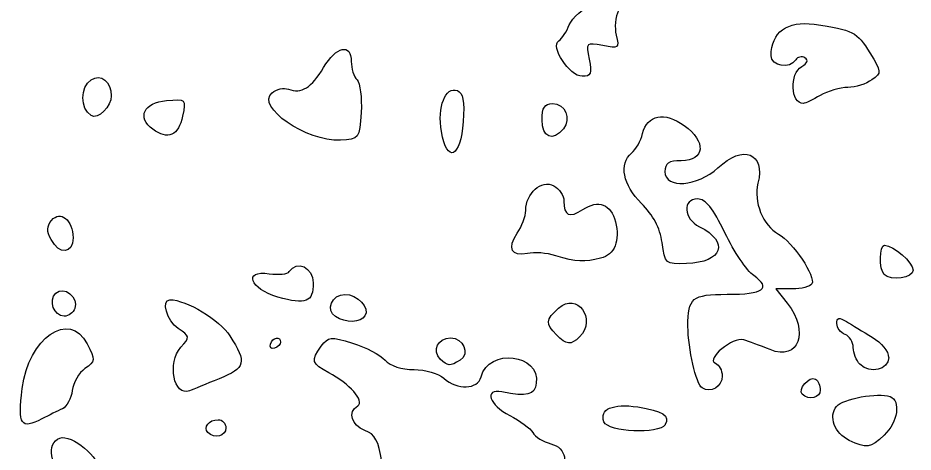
# Model space of a CAD drawing. Header units: centimetres. Extents: x -9.1 to 23.1, y -7.7 to 7.6.
# Drawn here: x -1.921 to -0.849, y 4.813 to 5.333 of the extents above; entities that cross this region are included whole.
import ezdxf

# ---------------------------------------------------------------- set-up
doc = ezdxf.new("R2010")
doc.units = ezdxf.units.CM
doc.header["$MEASUREMENT"] = 0
doc.layers.add('Layer 1', color=7, linetype='Continuous')

msp = doc.modelspace()

# ---------------------------------------------------------------- linework, layer by layer
at = {"layer": 'Layer 1'}
for points, knots in [([(-1.23727, 5.2839), (-1.24126, 5.30384), (-1.24088, 5.30422), (-1.22106, 5.30025), (-1.22106, 5.30025), (-1.20196, 5.29642), (-1.20101, 5.29716), (-1.20489, 5.31263), (-1.20489, 5.31263), (-1.20716, 5.32167), (-1.20587, 5.33495), (-1.20202, 5.34213), (-1.20202, 5.34213), (-1.19817, 5.34931), (-1.19674, 5.35797), (-1.19884, 5.36136), (-1.19884, 5.36136), (-1.20475, 5.37092), (-1.25472, 5.34192), (-1.26106, 5.32524), (-1.26106, 5.32524), (-1.26415, 5.31712), (-1.26984, 5.30852), (-1.27371, 5.30612), (-1.27371, 5.30612), (-1.28436, 5.29954), (-1.26064, 5.26348), (-1.24566, 5.26348), (-1.24566, 5.26348), (-1.23518, 5.26348), (-1.23384, 5.26673), (-1.23727, 5.28389), (-1.23727, 5.28389), (-1.23727, 5.28389), (-1.23727, 5.2839), (-1.23727, 5.2839)], [0, 0, 0, 0, 0.1, 0.1, 0.1, 0.1, 0.2, 0.2, 0.2, 0.2, 0.3, 0.3, 0.3, 0.3, 0.4, 0.4, 0.4, 0.4, 0.5, 0.5, 0.5, 0.5, 0.6, 0.6, 0.6, 0.6, 0.7, 0.7, 0.7, 0.7, 0.8, 0.8, 0.8, 0.8, 1, 1, 1, 1]), ([(-0.96057, 5.24062), (-0.95159, 5.24575), (-0.93672, 5.25006), (-0.92753, 5.25018), (-0.92753, 5.25018), (-0.91834, 5.25018), (-0.90535, 5.25441), (-0.89867, 5.25929), (-0.89867, 5.25929), (-0.88691, 5.26789), (-0.88699, 5.26892), (-0.90101, 5.29161), (-0.90101, 5.29161), (-0.91654, 5.31673), (-0.9214, 5.31921), (-0.96792, 5.32577), (-0.96792, 5.32577), (-1.00012, 5.33031), (-1.01934, 5.31624), (-1.01934, 5.28815), (-1.01934, 5.28815), (-1.01934, 5.27555), (-0.99694, 5.27177), (-0.98988, 5.28318), (-0.98988, 5.28318), (-0.98762, 5.28684), (-0.98266, 5.28789), (-0.97886, 5.28553), (-0.97886, 5.28553), (-0.97448, 5.28281), (-0.97585, 5.27907), (-0.98258, 5.2753), (-0.98258, 5.2753), (-0.99769, 5.26685), (-0.99613, 5.23011), (-0.9807, 5.23104), (-0.9807, 5.23104), (-0.9786, 5.23104), (-0.96954, 5.23547), (-0.96056, 5.24061), (-0.96056, 5.24061), (-0.96056, 5.24061), (-0.96057, 5.24062), (-0.96057, 5.24062)], [0, 0, 0, 0, 0.0833333, 0.0833333, 0.0833333, 0.0833333, 0.1666667, 0.1666667, 0.1666667, 0.1666667, 0.25, 0.25, 0.25, 0.25, 0.3333333, 0.3333333, 0.3333333, 0.3333333, 0.4166667, 0.4166667, 0.4166667, 0.4166667, 0.5, 0.5, 0.5, 0.5, 0.5833333, 0.5833333, 0.5833333, 0.5833333, 0.6666667, 0.6666667, 0.6666667, 0.6666667, 0.75, 0.75, 0.75, 0.75, 0.8333333, 0.8333333, 0.8333333, 0.8333333, 1, 1, 1, 1]), ([(-1.5104, 5.22028), (-1.50928, 5.23784), (-1.51149, 5.25533), (-1.5153, 5.25914), (-1.5153, 5.25914), (-1.51911, 5.26297), (-1.52223, 5.27282), (-1.52223, 5.28109), (-1.52223, 5.28109), (-1.52223, 5.30354), (-1.5402, 5.29961), (-1.55541, 5.27384), (-1.55541, 5.27384), (-1.56966, 5.24969), (-1.58197, 5.24214), (-1.59742, 5.24807), (-1.59742, 5.24807), (-1.60285, 5.25017), (-1.61169, 5.24807), (-1.61706, 5.24376), (-1.61706, 5.24376), (-1.63702, 5.22719), (-1.57593, 5.18485), (-1.53529, 5.18709), (-1.53529, 5.18709), (-1.51276, 5.18833), (-1.5124, 5.18882), (-1.5104, 5.22029), (-1.5104, 5.22029), (-1.5104, 5.22029), (-1.5104, 5.22028), (-1.5104, 5.22028)], [0, 0, 0, 0, 0.1111111, 0.1111111, 0.1111111, 0.1111111, 0.2222222, 0.2222222, 0.2222222, 0.2222222, 0.3333333, 0.3333333, 0.3333333, 0.3333333, 0.4444444, 0.4444444, 0.4444444, 0.4444444, 0.5555556, 0.5555556, 0.5555556, 0.5555556, 0.6666667, 0.6666667, 0.6666667, 0.6666667, 0.7777778, 0.7777778, 0.7777778, 0.7777778, 1, 1, 1, 1]), ([(-1.8097, 5.24023), (-1.80995, 5.25729), (-1.8221, 5.26686), (-1.83391, 5.25928), (-1.83391, 5.25928), (-1.84678, 5.25102), (-1.84679, 5.22466), (-1.83391, 5.21653), (-1.83391, 5.21653), (-1.82573, 5.21135), (-1.80949, 5.22724), (-1.80968, 5.24023), (-1.80968, 5.24023), (-1.80968, 5.24023), (-1.8097, 5.24023), (-1.8097, 5.24023)], [0, 0, 0, 0, 0.2, 0.2, 0.2, 0.2, 0.4, 0.4, 0.4, 0.4, 0.6, 0.6, 0.6, 0.6, 1, 1, 1, 1]), ([(-1.38816, 5.20903), (-1.38646, 5.23379), (-1.38832, 5.24373), (-1.39513, 5.24634), (-1.39513, 5.24634), (-1.40945, 5.25183), (-1.41924, 5.22674), (-1.41427, 5.19729), (-1.41427, 5.19729), (-1.40769, 5.15832), (-1.39112, 5.16577), (-1.38816, 5.20902), (-1.38816, 5.20902), (-1.38816, 5.20902), (-1.38816, 5.20903), (-1.38816, 5.20903)], [0, 0, 0, 0, 0.2, 0.2, 0.2, 0.2, 0.4, 0.4, 0.4, 0.4, 0.6, 0.6, 0.6, 0.6, 1, 1, 1, 1]), ([(-1.72423, 5.21577), (-1.72002, 5.23634), (-1.72022, 5.23654), (-1.74356, 5.23446), (-1.74356, 5.23446), (-1.7708, 5.23203), (-1.77921, 5.21422), (-1.75982, 5.20004), (-1.75982, 5.20004), (-1.74181, 5.18687), (-1.72898, 5.19253), (-1.72423, 5.21577)], [0, 0, 0, 0, 0.25, 0.25, 0.25, 0.25, 0.5, 0.5, 0.5, 0.5, 1, 1, 1, 1]), ([(-1.26819, 5.2006), (-1.25815, 5.2127), (-1.26599, 5.23082), (-1.28126, 5.23082), (-1.28126, 5.23082), (-1.29064, 5.23082), (-1.29362, 5.2261), (-1.29362, 5.21123), (-1.29362, 5.21123), (-1.29362, 5.19018), (-1.28115, 5.18497), (-1.26818, 5.2006), (-1.26818, 5.2006), (-1.26818, 5.2006), (-1.26819, 5.2006), (-1.26819, 5.2006)], [0, 0, 0, 0, 0.2, 0.2, 0.2, 0.2, 0.4, 0.4, 0.4, 0.4, 0.6, 0.6, 0.6, 0.6, 1, 1, 1, 1]), ([(-1.07799, 4.90453), (-1.07799, 4.91103), (-1.08166, 4.91787), (-1.08615, 4.91974), (-1.08615, 4.91974), (-1.09793, 4.92463), (-1.06512, 4.9518), (-1.05224, 4.94782), (-1.05224, 4.94782), (-1.04665, 4.94609), (-1.03238, 4.9408), (-1.02055, 4.93605), (-1.02055, 4.93605), (-0.98616, 4.92225), (-0.9732, 4.95748), (-1.00009, 4.99167), (-1.00009, 4.99167), (-1.00009, 4.99167), (-1.01363, 5.00888), (-1.01363, 5.00888), (-1.01363, 5.00888), (-1.01363, 5.00888), (-0.99394, 5.00888), (-0.99394, 5.00888), (-0.99394, 5.00888), (-0.98311, 5.00888), (-0.97259, 5.0116), (-0.97055, 5.01487), (-0.97055, 5.01487), (-0.96537, 5.02326), (-0.9934, 5.06503), (-1.01061, 5.07456), (-1.01061, 5.07456), (-1.02917, 5.08484), (-1.0407, 5.11333), (-1.03518, 5.13531), (-1.03518, 5.13531), (-1.02605, 5.17167), (-1.05286, 5.18213), (-1.08299, 5.15398), (-1.08299, 5.15398), (-1.10738, 5.1312), (-1.14656, 5.12831), (-1.14656, 5.14929), (-1.14656, 5.14929), (-1.14656, 5.15945), (-1.14221, 5.16235), (-1.12697, 5.16235), (-1.12697, 5.16235), (-1.09865, 5.16235), (-1.09665, 5.18554), (-1.12334, 5.20454), (-1.12334, 5.20454), (-1.14711, 5.22147), (-1.16763, 5.21748), (-1.17332, 5.19484), (-1.17332, 5.19484), (-1.17548, 5.18625), (-1.18136, 5.17579), (-1.1864, 5.17162), (-1.1864, 5.17162), (-1.20189, 5.15877), (-1.19693, 5.13333), (-1.17465, 5.11124), (-1.17465, 5.11124), (-1.16062, 5.09733), (-1.15253, 5.08192), (-1.15005, 5.06439), (-1.15005, 5.06439), (-1.14644, 5.03881), (-1.14583, 5.03828), (-1.12083, 5.03911), (-1.12083, 5.03911), (-1.07742, 5.04055), (-1.06873, 5.06511), (-1.10521, 5.0833), (-1.10521, 5.0833), (-1.12432, 5.09283), (-1.12588, 5.11664), (-1.10739, 5.11664), (-1.10739, 5.11664), (-1.09782, 5.11664), (-1.08906, 5.10573), (-1.07466, 5.0759), (-1.07466, 5.0759), (-1.06385, 5.05349), (-1.04837, 5.03051), (-1.04026, 5.02484), (-1.04026, 5.02484), (-1.01833, 5.00948), (-1.02842, 5.00235), (-1.07205, 5.00235), (-1.07205, 5.00235), (-1.11398, 5.00235), (-1.11924, 4.99807), (-1.11901, 4.96408), (-1.11901, 4.96408), (-1.11885, 4.93676), (-1.10924, 4.89499), (-1.10206, 4.89029), (-1.10206, 4.89029), (-1.09167, 4.88349), (-1.07799, 4.89161), (-1.07799, 4.90453)], [0, 0, 0, 0, 0.037037, 0.037037, 0.037037, 0.037037, 0.0740741, 0.0740741, 0.0740741, 0.0740741, 0.1111111, 0.1111111, 0.1111111, 0.1111111, 0.1481481, 0.1481481, 0.1481481, 0.1481481, 0.1851852, 0.1851852, 0.1851852, 0.1851852, 0.2222222, 0.2222222, 0.2222222, 0.2222222, 0.2592593, 0.2592593, 0.2592593, 0.2592593, 0.2962963, 0.2962963, 0.2962963, 0.2962963, 0.3333333, 0.3333333, 0.3333333, 0.3333333, 0.3703704, 0.3703704, 0.3703704, 0.3703704, 0.4074074, 0.4074074, 0.4074074, 0.4074074, 0.4444444, 0.4444444, 0.4444444, 0.4444444, 0.4814815, 0.4814815, 0.4814815, 0.4814815, 0.5185185, 0.5185185, 0.5185185, 0.5185185, 0.5555556, 0.5555556, 0.5555556, 0.5555556, 0.5925926, 0.5925926, 0.5925926, 0.5925926, 0.6296296, 0.6296296, 0.6296296, 0.6296296, 0.6666667, 0.6666667, 0.6666667, 0.6666667, 0.7037037, 0.7037037, 0.7037037, 0.7037037, 0.7407407, 0.7407407, 0.7407407, 0.7407407, 0.7777778, 0.7777778, 0.7777778, 0.7777778, 0.8148148, 0.8148148, 0.8148148, 0.8148148, 0.8518519, 0.8518519, 0.8518519, 0.8518519, 0.8888889, 0.8888889, 0.8888889, 0.8888889, 0.9259259, 0.9259259, 0.9259259, 0.9259259, 1, 1, 1, 1]), ([(-1.22367, 5.04546), (-1.2067, 5.05001), (-1.20005, 5.06636), (-1.20582, 5.08936), (-1.20582, 5.08936), (-1.21111, 5.11043), (-1.22629, 5.1161), (-1.24485, 5.10394), (-1.24485, 5.10394), (-1.26101, 5.09335), (-1.26754, 5.09628), (-1.26754, 5.1141), (-1.26754, 5.1141), (-1.26754, 5.12056), (-1.27305, 5.12879), (-1.27978, 5.1324), (-1.27978, 5.1324), (-1.2943, 5.14017), (-1.31326, 5.12338), (-1.31326, 5.10276), (-1.31326, 5.10276), (-1.31326, 5.09576), (-1.31784, 5.08349), (-1.32343, 5.07551), (-1.32343, 5.07551), (-1.3359, 5.0577), (-1.33038, 5.04674), (-1.31122, 5.05127), (-1.31122, 5.05127), (-1.30336, 5.05312), (-1.28811, 5.05193), (-1.27733, 5.04859), (-1.27733, 5.04859), (-1.25317, 5.04112), (-1.24225, 5.04049), (-1.22366, 5.04546), (-1.22366, 5.04546), (-1.22366, 5.04546), (-1.22367, 5.04546), (-1.22367, 5.04546)], [0, 0, 0, 0, 0.0909091, 0.0909091, 0.0909091, 0.0909091, 0.1818182, 0.1818182, 0.1818182, 0.1818182, 0.2727273, 0.2727273, 0.2727273, 0.2727273, 0.3636364, 0.3636364, 0.3636364, 0.3636364, 0.4545455, 0.4545455, 0.4545455, 0.4545455, 0.5454545, 0.5454545, 0.5454545, 0.5454545, 0.6363636, 0.6363636, 0.6363636, 0.6363636, 0.7272727, 0.7272727, 0.7272727, 0.7272727, 0.8181818, 0.8181818, 0.8181818, 0.8181818, 1, 1, 1, 1]), ([(-1.85542, 5.06999), (-1.85542, 5.0912), (-1.87062, 5.10355), (-1.88113, 5.09088), (-1.88113, 5.09088), (-1.88697, 5.08385), (-1.88713, 5.07796), (-1.88177, 5.06794), (-1.88177, 5.06794), (-1.87184, 5.04938), (-1.85542, 5.05066), (-1.85542, 5.07), (-1.85542, 5.07), (-1.85542, 5.07), (-1.85542, 5.06999), (-1.85542, 5.06999)], [0, 0, 0, 0, 0.2, 0.2, 0.2, 0.2, 0.4, 0.4, 0.4, 0.4, 0.6, 0.6, 0.6, 0.6, 1, 1, 1, 1]), ([(-0.84933, 5.03132), (-0.84933, 5.04041), (-0.87302, 5.06108), (-0.88344, 5.06108), (-0.88344, 5.06108), (-0.88963, 5.06108), (-0.89023, 5.03231), (-0.88416, 5.02625), (-0.88416, 5.02625), (-0.87583, 5.01792), (-0.84933, 5.02178), (-0.84933, 5.03132)], [0, 0, 0, 0, 0.25, 0.25, 0.25, 0.25, 0.5, 0.5, 0.5, 0.5, 1, 1, 1, 1]), ([(-1.56775, 5.01606), (-1.56775, 5.03455), (-1.5876, 5.04385), (-1.59647, 5.02951), (-1.59647, 5.02951), (-1.59832, 5.0265), (-1.60907, 5.02543), (-1.62035, 5.02708), (-1.62035, 5.02708), (-1.65206, 5.03173), (-1.64377, 5.0089), (-1.6102, 4.99912), (-1.6102, 4.99912), (-1.57654, 4.98931), (-1.56775, 4.99282), (-1.56775, 5.01606)], [0, 0, 0, 0, 0.2, 0.2, 0.2, 0.2, 0.4, 0.4, 0.4, 0.4, 0.6, 0.6, 0.6, 0.6, 1, 1, 1, 1]), ([(-1.85318, 4.98547), (-1.8482, 4.99845), (-1.86667, 5.01317), (-1.8761, 5.00375), (-1.8761, 5.00375), (-1.88512, 4.99473), (-1.87836, 4.97616), (-1.86606, 4.97616), (-1.86606, 4.97616), (-1.86094, 4.97616), (-1.85515, 4.98035), (-1.85318, 4.98548), (-1.85318, 4.98548), (-1.85318, 4.98548), (-1.85318, 4.98547), (-1.85318, 4.98547)], [0, 0, 0, 0, 0.2, 0.2, 0.2, 0.2, 0.4, 0.4, 0.4, 0.4, 0.6, 0.6, 0.6, 0.6, 1, 1, 1, 1]), ([(-1.50578, 4.97643), (-1.49984, 4.98603), (-1.51494, 5.00227), (-1.52982, 5.00227), (-1.52982, 5.00227), (-1.5454, 5.00227), (-1.55346, 4.98335), (-1.5412, 4.97558), (-1.5412, 4.97558), (-1.52878, 4.96772), (-1.5109, 4.96814), (-1.50578, 4.97644), (-1.50578, 4.97644), (-1.50578, 4.97644), (-1.50578, 4.97643), (-1.50578, 4.97643)], [0, 0, 0, 0, 0.2, 0.2, 0.2, 0.2, 0.4, 0.4, 0.4, 0.4, 0.6, 0.6, 0.6, 0.6, 1, 1, 1, 1]), ([(-1.24892, 4.95139), (-1.22775, 4.97256), (-1.25181, 5.00585), (-1.27386, 4.98589), (-1.27386, 4.98589), (-1.28948, 4.97175), (-1.28987, 4.96715), (-1.27654, 4.95381), (-1.27654, 4.95381), (-1.26422, 4.94149), (-1.25925, 4.94105), (-1.24892, 4.95138), (-1.24892, 4.95138), (-1.24892, 4.95138), (-1.24892, 4.95139), (-1.24892, 4.95139)], [0, 0, 0, 0, 0.2, 0.2, 0.2, 0.2, 0.4, 0.4, 0.4, 0.4, 0.6, 0.6, 0.6, 0.6, 1, 1, 1, 1]), ([(-1.68051, 4.90112), (-1.64875, 4.91396), (-1.64703, 4.92073), (-1.66745, 4.95242), (-1.66745, 4.95242), (-1.67996, 4.97184), (-1.71978, 4.99583), (-1.73951, 4.99583), (-1.73951, 4.99583), (-1.75039, 4.99583), (-1.743, 4.97051), (-1.72949, 4.96148), (-1.72949, 4.96148), (-1.71542, 4.95208), (-1.71528, 4.95113), (-1.72623, 4.93894), (-1.72623, 4.93894), (-1.74291, 4.92037), (-1.7348, 4.87931), (-1.71593, 4.88684), (-1.71593, 4.88684), (-1.71172, 4.88853), (-1.69578, 4.89495), (-1.68051, 4.90112)], [0, 0, 0, 0, 0.1428571, 0.1428571, 0.1428571, 0.1428571, 0.2857143, 0.2857143, 0.2857143, 0.2857143, 0.4285714, 0.4285714, 0.4285714, 0.4285714, 0.5714286, 0.5714286, 0.5714286, 0.5714286, 0.7142857, 0.7142857, 0.7142857, 0.7142857, 1, 1, 1, 1]), ([(-1.89265, 4.85319), (-1.88462, 4.85734), (-1.87363, 4.86278), (-1.86825, 4.86528), (-1.86825, 4.86528), (-1.86286, 4.86779), (-1.85753, 4.87757), (-1.85639, 4.88705), (-1.85639, 4.88705), (-1.85526, 4.89653), (-1.84842, 4.90843), (-1.84119, 4.91349), (-1.84119, 4.91349), (-1.82873, 4.92221), (-1.82859, 4.92376), (-1.83852, 4.94295), (-1.83852, 4.94295), (-1.85972, 4.98395), (-1.90907, 4.95005), (-1.91623, 4.88956), (-1.91623, 4.88956), (-1.92147, 4.84527), (-1.91809, 4.84005), (-1.89265, 4.85319)], [0, 0, 0, 0, 0.1428571, 0.1428571, 0.1428571, 0.1428571, 0.2857143, 0.2857143, 0.2857143, 0.2857143, 0.4285714, 0.4285714, 0.4285714, 0.4285714, 0.5714286, 0.5714286, 0.5714286, 0.5714286, 0.7142857, 0.7142857, 0.7142857, 0.7142857, 1, 1, 1, 1]), ([(-0.8786, 4.92671), (-0.8786, 4.93367), (-0.88731, 4.94446), (-0.89819, 4.95098), (-0.89819, 4.95098), (-0.90897, 4.95744), (-0.92293, 4.96586), (-0.92921, 4.9697), (-0.92921, 4.9697), (-0.93802, 4.97508), (-0.94064, 4.97455), (-0.94064, 4.96735), (-0.94064, 4.96735), (-0.94064, 4.96222), (-0.93623, 4.95633), (-0.93084, 4.95426), (-0.93084, 4.95426), (-0.92545, 4.9522), (-0.92104, 4.94512), (-0.92104, 4.93854), (-0.92104, 4.93854), (-0.92104, 4.93196), (-0.9174, 4.92294), (-0.91295, 4.91849), (-0.91295, 4.91849), (-0.90099, 4.90652), (-0.87858, 4.91187), (-0.87858, 4.9267), (-0.87858, 4.9267), (-0.87858, 4.9267), (-0.8786, 4.92671), (-0.8786, 4.92671)], [0, 0, 0, 0, 0.1111111, 0.1111111, 0.1111111, 0.1111111, 0.2222222, 0.2222222, 0.2222222, 0.2222222, 0.3333333, 0.3333333, 0.3333333, 0.3333333, 0.4444444, 0.4444444, 0.4444444, 0.4444444, 0.5555556, 0.5555556, 0.5555556, 0.5555556, 0.6666667, 0.6666667, 0.6666667, 0.6666667, 0.7777778, 0.7777778, 0.7777778, 0.7777778, 1, 1, 1, 1]), ([(-1.60683, 4.94518), (-1.60683, 4.95283), (-1.61634, 4.95093), (-1.61908, 4.94271), (-1.61908, 4.94271), (-1.62043, 4.93868), (-1.61822, 4.93646), (-1.61418, 4.93781), (-1.61418, 4.93781), (-1.61014, 4.93917), (-1.60683, 4.94247), (-1.60683, 4.94516), (-1.60683, 4.94516), (-1.60683, 4.94516), (-1.60683, 4.94518), (-1.60683, 4.94518)], [0, 0, 0, 0, 0.2, 0.2, 0.2, 0.2, 0.4, 0.4, 0.4, 0.4, 0.6, 0.6, 0.6, 0.6, 1, 1, 1, 1]), ([(-1.21171, 4.511), (-1.21454, 4.51729), (-1.21714, 4.53272), (-1.21749, 4.54529), (-1.21749, 4.54529), (-1.21803, 4.56453), (-1.22042, 4.56807), (-1.23264, 4.56763), (-1.23264, 4.56763), (-1.2493, 4.56705), (-1.25173, 4.57908), (-1.23735, 4.59101), (-1.23735, 4.59101), (-1.22353, 4.60248), (-1.22511, 4.61323), (-1.24388, 4.63554), (-1.24388, 4.63554), (-1.26299, 4.65825), (-1.26349, 4.66146), (-1.25025, 4.6761), (-1.25025, 4.6761), (-1.23688, 4.69087), (-1.25164, 4.70384), (-1.28304, 4.70494), (-1.28304, 4.70494), (-1.3125, 4.70597), (-1.31611, 4.71097), (-1.30167, 4.73078), (-1.30167, 4.73078), (-1.28869, 4.7486), (-1.2738, 4.75221), (-1.26199, 4.7404), (-1.26199, 4.7404), (-1.24526, 4.72367), (-1.18274, 4.76287), (-1.19116, 4.78482), (-1.19116, 4.78482), (-1.19481, 4.79434), (-1.1962, 4.79432), (-1.20697, 4.78441), (-1.20697, 4.78441), (-1.21346, 4.77853), (-1.22388, 4.77372), (-1.23012, 4.77372), (-1.23012, 4.77372), (-1.23636, 4.77372), (-1.24678, 4.77088), (-1.25328, 4.7674), (-1.25328, 4.7674), (-1.26217, 4.76264), (-1.26793, 4.76423), (-1.2766, 4.77379), (-1.2766, 4.77379), (-1.28712, 4.78541), (-1.28719, 4.78686), (-1.27742, 4.79061), (-1.27742, 4.79061), (-1.2606, 4.79707), (-1.26437, 4.8186), (-1.28315, 4.82331), (-1.28315, 4.82331), (-1.29218, 4.82557), (-1.3019, 4.8316), (-1.30475, 4.83671), (-1.30475, 4.83671), (-1.3076, 4.84181), (-1.32006, 4.85103), (-1.33242, 4.8572), (-1.33242, 4.8572), (-1.35699, 4.86946), (-1.36378, 4.88979), (-1.34184, 4.8854), (-1.34184, 4.8854), (-1.31145, 4.87932), (-1.30265, 4.88153), (-1.30062, 4.89577), (-1.30062, 4.89577), (-1.29559, 4.93111), (-1.35769, 4.9384), (-1.36681, 4.90354), (-1.36681, 4.90354), (-1.37079, 4.88833), (-1.39524, 4.88734), (-1.41115, 4.90173), (-1.41115, 4.90173), (-1.4175, 4.90748), (-1.43366, 4.91218), (-1.44707, 4.91218), (-1.44707, 4.91218), (-1.46197, 4.91218), (-1.47545, 4.91661), (-1.48176, 4.92359), (-1.48176, 4.92359), (-1.48743, 4.92986), (-1.50491, 4.93898), (-1.5206, 4.94383), (-1.5206, 4.94383), (-1.54683, 4.95195), (-1.54986, 4.95166), (-1.55815, 4.94033), (-1.55815, 4.94033), (-1.57078, 4.92306), (-1.56965, 4.91904), (-1.5492, 4.90846), (-1.5492, 4.90846), (-1.52448, 4.89568), (-1.50569, 4.87414), (-1.5145, 4.8687), (-1.5145, 4.8687), (-1.52662, 4.86121), (-1.52203, 4.84547), (-1.50594, 4.83935), (-1.50594, 4.83935), (-1.49369, 4.83469), (-1.48944, 4.82682), (-1.48574, 4.80196), (-1.48574, 4.80196), (-1.48316, 4.78464), (-1.47803, 4.76679), (-1.47433, 4.7623), (-1.47433, 4.7623), (-1.46501, 4.75097), (-1.42682, 4.75206), (-1.41696, 4.76395), (-1.41696, 4.76395), (-1.41249, 4.76934), (-1.40331, 4.77374), (-1.39657, 4.77374), (-1.39657, 4.77374), (-1.37992, 4.77374), (-1.38049, 4.75012), (-1.39737, 4.74108), (-1.39737, 4.74108), (-1.41493, 4.73168), (-1.41389, 4.71595), (-1.39523, 4.70885), (-1.39523, 4.70885), (-1.37144, 4.6998), (-1.37171, 4.64036), (-1.39565, 4.61537), (-1.39565, 4.61537), (-1.41827, 4.59175), (-1.43435, 4.5921), (-1.43966, 4.61632), (-1.43966, 4.61632), (-1.44747, 4.65187), (-1.48226, 4.66811), (-1.48226, 4.63621), (-1.48226, 4.63621), (-1.48226, 4.62213), (-1.48908, 4.6199), (-1.49969, 4.63051), (-1.49969, 4.63051), (-1.50353, 4.63434), (-1.51778, 4.63655), (-1.53136, 4.63541), (-1.53136, 4.63541), (-1.57498, 4.63175), (-1.57931, 4.59897), (-1.53879, 4.57908), (-1.53879, 4.57908), (-1.52307, 4.57136), (-1.52181, 4.56809), (-1.52553, 4.54479), (-1.52553, 4.54479), (-1.52875, 4.52463), (-1.52756, 4.51903), (-1.52007, 4.51903), (-1.52007, 4.51903), (-1.50963, 4.51903), (-1.49533, 4.54517), (-1.49533, 4.56426), (-1.49533, 4.56426), (-1.49533, 4.59648), (-1.45061, 4.5996), (-1.44141, 4.56801), (-1.44141, 4.56801), (-1.43827, 4.55723), (-1.42381, 4.53822), (-1.40926, 4.52576), (-1.40926, 4.52576), (-1.40926, 4.52576), (-1.38281, 4.5031), (-1.38281, 4.5031), (-1.38281, 4.5031), (-1.38281, 4.5031), (-1.37049, 4.51832), (-1.37049, 4.51832), (-1.37049, 4.51832), (-1.36371, 4.52669), (-1.35817, 4.53889), (-1.35817, 4.54543), (-1.35817, 4.54543), (-1.35817, 4.5597), (-1.33373, 4.56904), (-1.32341, 4.55872), (-1.32341, 4.55872), (-1.31938, 4.55469), (-1.31601, 4.54485), (-1.3159, 4.53685), (-1.3159, 4.53685), (-1.31578, 4.52695), (-1.31117, 4.52165), (-1.30149, 4.52027), (-1.30149, 4.52027), (-1.29367, 4.51916), (-1.28376, 4.51401), (-1.27946, 4.50884), (-1.27946, 4.50884), (-1.26706, 4.4939), (-1.20489, 4.49576), (-1.21169, 4.51086), (-1.21169, 4.51086), (-1.21169, 4.51086), (-1.21171, 4.511), (-1.21171, 4.511)], [0, 0, 0, 0, 0.0181818, 0.0181818, 0.0181818, 0.0181818, 0.0363636, 0.0363636, 0.0363636, 0.0363636, 0.0545455, 0.0545455, 0.0545455, 0.0545455, 0.0727273, 0.0727273, 0.0727273, 0.0727273, 0.0909091, 0.0909091, 0.0909091, 0.0909091, 0.1090909, 0.1090909, 0.1090909, 0.1090909, 0.1272727, 0.1272727, 0.1272727, 0.1272727, 0.1454545, 0.1454545, 0.1454545, 0.1454545, 0.1636364, 0.1636364, 0.1636364, 0.1636364, 0.1818182, 0.1818182, 0.1818182, 0.1818182, 0.2, 0.2, 0.2, 0.2, 0.2181818, 0.2181818, 0.2181818, 0.2181818, 0.2363636, 0.2363636, 0.2363636, 0.2363636, 0.2545455, 0.2545455, 0.2545455, 0.2545455, 0.2727273, 0.2727273, 0.2727273, 0.2727273, 0.2909091, 0.2909091, 0.2909091, 0.2909091, 0.3090909, 0.3090909, 0.3090909, 0.3090909, 0.3272727, 0.3272727, 0.3272727, 0.3272727, 0.3454545, 0.3454545, 0.3454545, 0.3454545, 0.3636364, 0.3636364, 0.3636364, 0.3636364, 0.3818182, 0.3818182, 0.3818182, 0.3818182, 0.4, 0.4, 0.4, 0.4, 0.4181818, 0.4181818, 0.4181818, 0.4181818, 0.4363636, 0.4363636, 0.4363636, 0.4363636, 0.4545455, 0.4545455, 0.4545455, 0.4545455, 0.4727273, 0.4727273, 0.4727273, 0.4727273, 0.4909091, 0.4909091, 0.4909091, 0.4909091, 0.5090909, 0.5090909, 0.5090909, 0.5090909, 0.5272727, 0.5272727, 0.5272727, 0.5272727, 0.5454545, 0.5454545, 0.5454545, 0.5454545, 0.5636364, 0.5636364, 0.5636364, 0.5636364, 0.5818182, 0.5818182, 0.5818182, 0.5818182, 0.6, 0.6, 0.6, 0.6, 0.6181818, 0.6181818, 0.6181818, 0.6181818, 0.6363636, 0.6363636, 0.6363636, 0.6363636, 0.6545455, 0.6545455, 0.6545455, 0.6545455, 0.6727273, 0.6727273, 0.6727273, 0.6727273, 0.6909091, 0.6909091, 0.6909091, 0.6909091, 0.7090909, 0.7090909, 0.7090909, 0.7090909, 0.7272727, 0.7272727, 0.7272727, 0.7272727, 0.7454545, 0.7454545, 0.7454545, 0.7454545, 0.7636364, 0.7636364, 0.7636364, 0.7636364, 0.7818182, 0.7818182, 0.7818182, 0.7818182, 0.8, 0.8, 0.8, 0.8, 0.8181818, 0.8181818, 0.8181818, 0.8181818, 0.8363636, 0.8363636, 0.8363636, 0.8363636, 0.8545455, 0.8545455, 0.8545455, 0.8545455, 0.8727273, 0.8727273, 0.8727273, 0.8727273, 0.8909091, 0.8909091, 0.8909091, 0.8909091, 0.9090909, 0.9090909, 0.9090909, 0.9090909, 0.9272727, 0.9272727, 0.9272727, 0.9272727, 0.9454545, 0.9454545, 0.9454545, 0.9454545, 0.9636364, 0.9636364, 0.9636364, 0.9636364, 1, 1, 1, 1]), ([(-1.39197, 4.92342), (-1.37967, 4.93121), (-1.38779, 4.9501), (-1.40345, 4.9501), (-1.40345, 4.9501), (-1.41855, 4.9501), (-1.42581, 4.93498), (-1.4156, 4.92477), (-1.4156, 4.92477), (-1.40685, 4.91602), (-1.40392, 4.91585), (-1.39197, 4.92341), (-1.39197, 4.92341), (-1.39197, 4.92341), (-1.39197, 4.92342), (-1.39197, 4.92342)], [0, 0, 0, 0, 0.2, 0.2, 0.2, 0.2, 0.4, 0.4, 0.4, 0.4, 0.6, 0.6, 0.6, 0.6, 1, 1, 1, 1]), ([(-0.96045, 4.88769), (-0.96045, 4.89287), (-0.96306, 4.89871), (-0.96624, 4.90068), (-0.96624, 4.90068), (-0.97343, 4.90513), (-0.98807, 4.88848), (-0.98216, 4.88257), (-0.98216, 4.88257), (-0.97439, 4.8748), (-0.96045, 4.87809), (-0.96045, 4.88769)], [0, 0, 0, 0, 0.25, 0.25, 0.25, 0.25, 0.5, 0.5, 0.5, 0.5, 1, 1, 1, 1]), ([(-0.88391, 4.83371), (-0.86762, 4.84902), (-0.8637, 4.87503), (-0.87696, 4.87987), (-0.87696, 4.87987), (-0.89112, 4.88504), (-0.93334, 4.87728), (-0.94095, 4.86812), (-0.94095, 4.86812), (-0.95093, 4.8561), (-0.94342, 4.83592), (-0.9258, 4.82742), (-0.9258, 4.82742), (-0.90483, 4.8173), (-0.90073, 4.81791), (-0.88391, 4.83371)], [0, 0, 0, 0, 0.2, 0.2, 0.2, 0.2, 0.4, 0.4, 0.4, 0.4, 0.6, 0.6, 0.6, 0.6, 1, 1, 1, 1]), ([(-1.14619, 4.84621), (-1.13975, 4.85663), (-1.14975, 4.86307), (-1.1792, 4.86746), (-1.1792, 4.86746), (-1.20915, 4.87192), (-1.22536, 4.86474), (-1.21954, 4.84957), (-1.21954, 4.84957), (-1.21482, 4.83728), (-1.15345, 4.83447), (-1.14619, 4.84619), (-1.14619, 4.84619), (-1.14619, 4.84619), (-1.14619, 4.84621), (-1.14619, 4.84621)], [0, 0, 0, 0, 0.2, 0.2, 0.2, 0.2, 0.4, 0.4, 0.4, 0.4, 0.6, 0.6, 0.6, 0.6, 1, 1, 1, 1]), ([(-1.6723, 4.84238), (-1.6723, 4.84777), (-1.67653, 4.85218), (-1.68171, 4.85218), (-1.68171, 4.85218), (-1.69262, 4.85218), (-1.69999, 4.84286), (-1.69389, 4.83676), (-1.69389, 4.83676), (-1.68608, 4.82895), (-1.6723, 4.83254), (-1.6723, 4.84238)], [0, 0, 0, 0, 0.25, 0.25, 0.25, 0.25, 0.5, 0.5, 0.5, 0.5, 1, 1, 1, 1]), ([(-1.82401, 4.79019), (-1.82228, 4.80587), (-1.85737, 4.83551), (-1.87133, 4.83015), (-1.87133, 4.83015), (-1.88809, 4.82372), (-1.88286, 4.79511), (-1.863, 4.78456), (-1.863, 4.78456), (-1.83952, 4.7721), (-1.82579, 4.77408), (-1.82401, 4.79018), (-1.82401, 4.79018), (-1.82401, 4.79018), (-1.82401, 4.79019), (-1.82401, 4.79019)], [0, 0, 0, 0, 0.2, 0.2, 0.2, 0.2, 0.4, 0.4, 0.4, 0.4, 0.6, 0.6, 0.6, 0.6, 1, 1, 1, 1])]:
    msp.add_open_spline(points, degree=3, knots=knots, dxfattribs=at)

doc.saveas('drawing.dxf')
